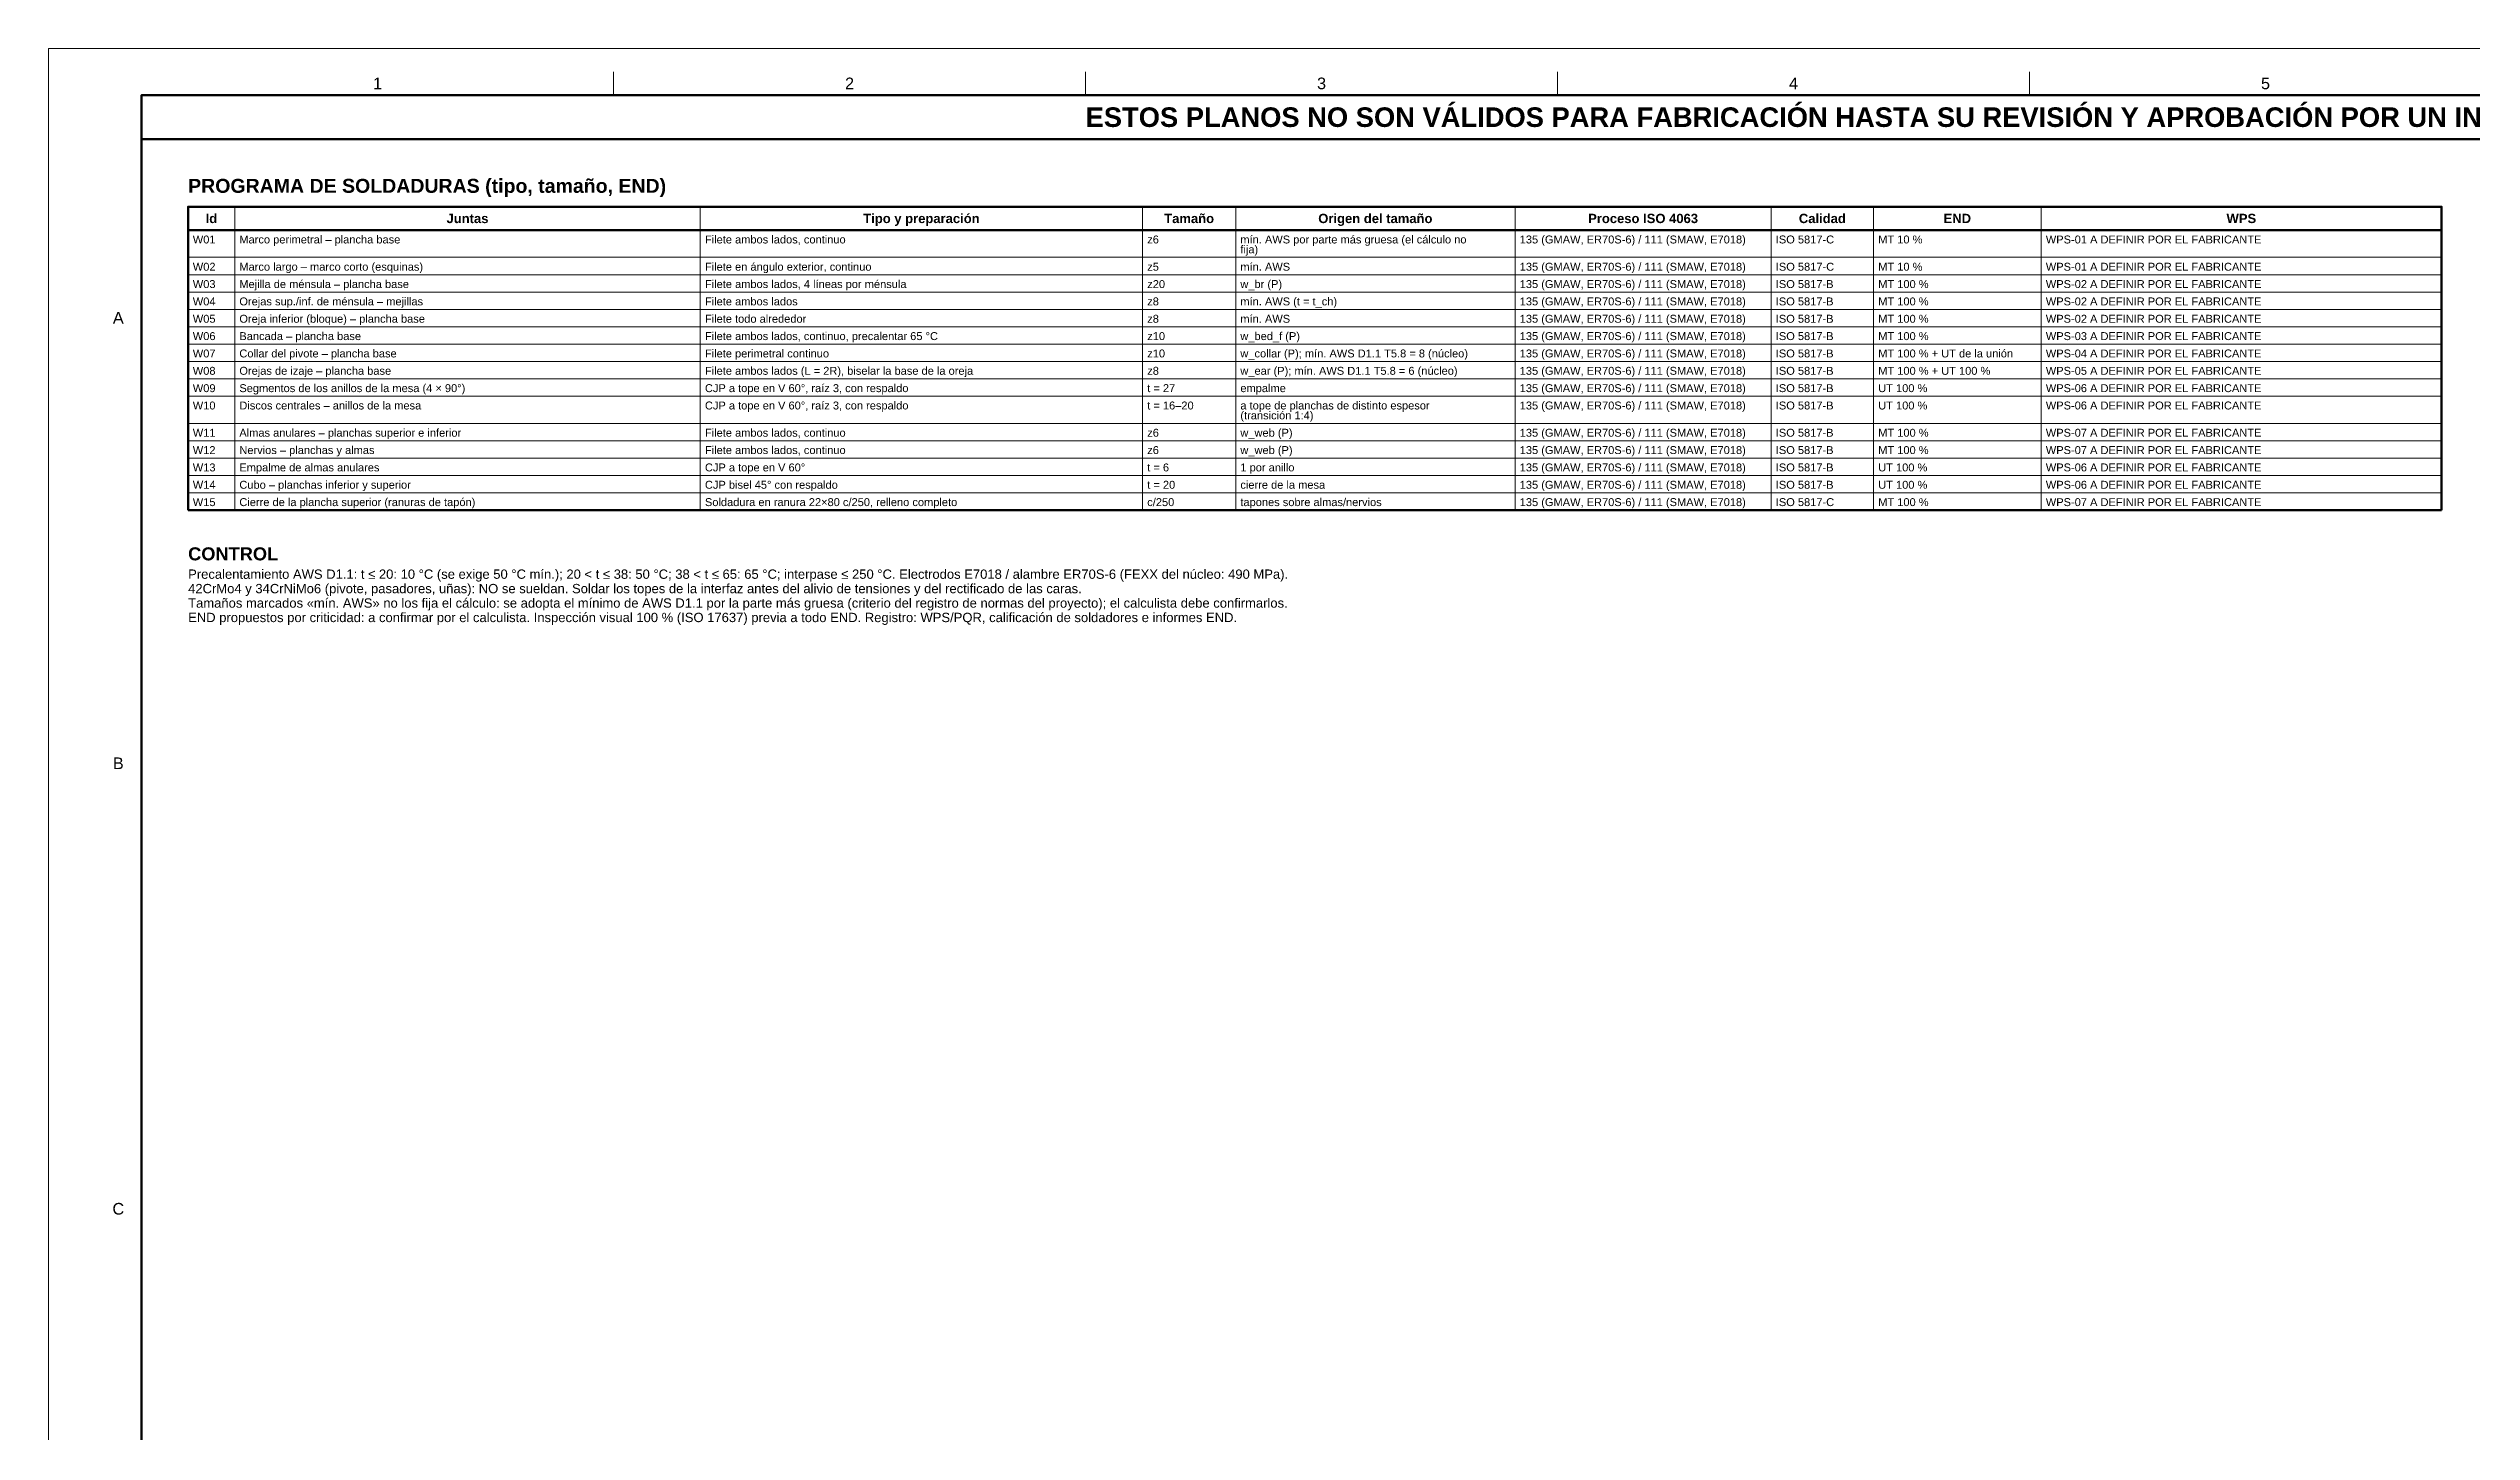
# Model space of a CAD drawing. Header units: millimetres. Extents: x 0 to 841, y 0 to 594.
# Drawn here: x 0 to 520, y 297 to 594 of the extents above; entities that cross this region are included whole.
import ezdxf
from ezdxf.enums import TextEntityAlignment as Align

# ---------------------------------------------------------------- set-up
doc = ezdxf.new("R2010")
doc.units = ezdxf.units.MM
for name, color, linetype, lineweight in [('FINA', 7, 'CONTINUOUS', 18), ('MARCO', 7, 'CONTINUOUS', 70), ('TXT', 7, 'CONTINUOUS', 25), ('VIS', 7, 'CONTINUOUS', 50)]:
    doc.layers.add(name, color=color, linetype=linetype, lineweight=lineweight)
doc.styles.add('STD', font='LiberationSans-Regular.ttf')
doc.styles.add('STDB', font='LiberationSans-Bold.ttf')

msp = doc.modelspace()

# ---------------------------------------------------------------- linework, layer by layer
at = {"layer": 'FINA'}
for p, q in [((121.375, 584), (121.375, 589)), ((222.75, 584), (222.75, 589)), ((324.125, 584), (324.125, 589)), ((425.5, 584), (425.5, 589)), ((40, 560), (40, 494.875)), ((140, 560), (140, 494.875)), ((235, 560), (235, 494.875)), ((255, 560), (255, 494.875)), ((315, 560), (315, 494.875)), ((370, 560), (370, 494.875)), ((392, 560), (392, 494.875)), ((428, 560), (428, 494.875)), ((30, 555), (514, 555)), ((30, 549.15), (514, 549.15)), ((30, 545.425), (514, 545.425)), ((30, 541.7), (514, 541.7)), ((30, 537.975), (514, 537.975)), ((30, 534.25), (514, 534.25)), ((30, 530.525), (514, 530.525)), ((30, 526.8), (514, 526.8)), ((30, 523.075), (514, 523.075)), ((30, 519.35), (514, 519.35)), ((30, 513.5), (514, 513.5)), ((30, 509.775), (514, 509.775)), ((30, 506.05), (514, 506.05)), ((30, 502.325), (514, 502.325)), ((30, 498.6), (514, 498.6))]:
    msp.add_line(p, q, dxfattribs=at)
msp.add_lwpolyline([(0, 0), (841, 0), (841, 594), (0, 594)], close=True, dxfattribs=at)
at = {"layer": 'MARCO'}
for points in [[(20, 10), (831, 10), (831, 584), (20, 584)], [(20, 574.5), (831, 574.5), (831, 584), (20, 584)]]:
    msp.add_lwpolyline(points, close=True, dxfattribs=at)
at = {"layer": 'VIS'}
for p, q in [((30, 560), (30, 494.875)), ((514, 560), (514, 494.875)), ((30, 494.875), (514, 494.875))]:
    msp.add_line(p, q, dxfattribs=at)
msp.add_lwpolyline([(30, 555), (514, 555), (514, 560), (30, 560)], close=True, dxfattribs=at)

# ---------------------------------------------------------------- texts
at = {"layer": 'TXT'}
for s, height, style, p in [('1', 2.5, 'STD', (70.688, 586.5)), ('2', 2.5, 'STD', (172.062, 586.5)), ('3', 2.5, 'STD', (273.438, 586.5)), ('4', 2.5, 'STD', (374.812, 586.5)), ('5', 2.5, 'STD', (476.188, 586.5)), ('ESTOS PLANOS NO SON VÁLIDOS PARA FABRICACIÓN HASTA SU REVISIÓN Y APROBACIÓN POR UN INGENIERO CALCULISTA HABILITADO.', 4.2, 'STDB', (425.5, 579.25)), ('Id', 2, 'STDB', (35, 557.5)), ('Juntas', 2, 'STDB', (90, 557.5)), ('Tipo y preparación', 2, 'STDB', (187.5, 557.5)), ('Tamaño', 2, 'STDB', (245, 557.5)), ('Origen del tamaño', 2, 'STDB', (285, 557.5)), ('Proceso ISO 4063', 2, 'STDB', (342.5, 557.5)), ('Calidad', 2, 'STDB', (381, 557.5)), ('END', 2, 'STDB', (410, 557.5)), ('WPS', 2, 'STDB', (471, 557.5)), ('A', 2.5, 'STD', (15, 536.167)), ('B', 2.5, 'STD', (15, 440.5)), ('C', 2.5, 'STD', (15, 344.833))]:
    msp.add_text(s, height=height, dxfattribs=dict(at, style=style)).set_placement(p, align=Align.MIDDLE_CENTER)
for s, height, style, p in [('PROGRAMA DE SOLDADURAS (tipo, tamaño, END)', 3, 'STDB', (30, 566)), ('CONTROL', 2.8, 'STDB', (30, 486.875)), ('42CrMo4 y 34CrNiMo6 (pivote, pasadores, uñas): NO se sueldan. Soldar los topes de la interfaz antes del alivio de tensiones y del rectificado de las caras.', 2, 'STD', (30, 479.015)), ('Precalentamiento AWS D1.1: t ≤ 20: 10 °C (se exige 50 °C mín.); 20 < t ≤ 38: 50 °C; 38 < t ≤ 65: 65 °C; interpase ≤ 250 °C. Electrodos E7018 / alambre ER70S-6 (FEXX del núcleo: 490 MPa).', 2, 'STD', (30, 482.115)), ('Tamaños marcados «mín. AWS» no los fija el cálculo: se adopta el mínimo de AWS D1.1 por la parte más gruesa (criterio del registro de normas del proyecto); el calculista debe confirmarlos.', 2, 'STD', (30, 475.915)), ('END propuestos por criticidad: a confirmar por el calculista. Inspección visual 100 % (ISO 17637) previa a todo END. Registro: WPS/PQR, calificación de soldadores e informes END.', 2, 'STD', (30, 472.815))]:
    msp.add_text(s, height=height, dxfattribs=dict(at, style=style)).set_placement(p, align=Align.TOP_LEFT)
at = {"layer": 'TXT', "style": 'STD'}
for s, p in [('W01', (31, 552.98)), ('Marco perimetral – plancha base', (41, 552.98)), ('Filete ambos lados, continuo', (141, 552.98)), ('z6', (236, 552.98)), ('fija)', (256, 550.855)), ('mín. AWS por parte más gruesa (el cálculo no', (256, 552.98)), ('135 (GMAW, ER70S-6) / 111 (SMAW, E7018)', (316, 552.98)), ('ISO 5817-C', (371, 552.98)), ('MT 10 %', (393, 552.98)), ('WPS-01 A DEFINIR POR EL FABRICANTE', (429, 552.98)), ('W02', (31, 547.13)), ('Marco largo – marco corto (esquinas)', (41, 547.13)), ('Filete en ángulo exterior, continuo', (141, 547.13)), ('z5', (236, 547.13)), ('mín. AWS', (256, 547.13)), ('135 (GMAW, ER70S-6) / 111 (SMAW, E7018)', (316, 547.13)), ('ISO 5817-C', (371, 547.13)), ('MT 10 %', (393, 547.13)), ('WPS-01 A DEFINIR POR EL FABRICANTE', (429, 547.13)), ('W03', (31, 543.405)), ('Mejilla de ménsula – plancha base', (41, 543.405)), ('Filete ambos lados, 4 líneas por ménsula', (141, 543.405)), ('z20', (236, 543.405)), ('w_br (P)', (256, 543.405)), ('135 (GMAW, ER70S-6) / 111 (SMAW, E7018)', (316, 543.405)), ('ISO 5817-B', (371, 543.405)), ('MT 100 %', (393, 543.405)), ('WPS-02 A DEFINIR POR EL FABRICANTE', (429, 543.405)), ('W04', (31, 539.68)), ('W05', (31, 535.955)), ('Orejas sup./inf. de ménsula – mejillas', (41, 539.68)), ('Oreja inferior (bloque) – plancha base', (41, 535.955)), ('Filete ambos lados', (141, 539.68)), ('Filete todo alrededor', (141, 535.955)), ('z8', (236, 539.68)), ('z8', (236, 535.955)), ('mín. AWS (t = t_ch)', (256, 539.68)), ('mín. AWS', (256, 535.955)), ('135 (GMAW, ER70S-6) / 111 (SMAW, E7018)', (316, 539.68)), ('135 (GMAW, ER70S-6) / 111 (SMAW, E7018)', (316, 535.955)), ('ISO 5817-B', (371, 539.68)), ('ISO 5817-B', (371, 535.955)), ('MT 100 %', (393, 539.68)), ('MT 100 %', (393, 535.955)), ('WPS-02 A DEFINIR POR EL FABRICANTE', (429, 539.68)), ('WPS-02 A DEFINIR POR EL FABRICANTE', (429, 535.955)), ('W06', (31, 532.23)), ('Bancada – plancha base', (41, 532.23)), ('Filete ambos lados, continuo, precalentar 65 °C', (141, 532.23)), ('z10', (236, 532.23)), ('w_bed_f (P)', (256, 532.23)), ('135 (GMAW, ER70S-6) / 111 (SMAW, E7018)', (316, 532.23)), ('ISO 5817-B', (371, 532.23)), ('MT 100 %', (393, 532.23)), ('WPS-03 A DEFINIR POR EL FABRICANTE', (429, 532.23)), ('W07', (31, 528.505)), ('W08', (31, 524.78)), ('Orejas de izaje – plancha base', (41, 524.78)), ('Collar del pivote – plancha base', (41, 528.505)), ('Filete perimetral continuo', (141, 528.505)), ('Filete ambos lados (L = 2R), biselar la base de la oreja', (141, 524.78)), ('z10', (236, 528.505)), ('z8', (236, 524.78)), ('w_collar (P); mín. AWS D1.1 T5.8 = 8 (núcleo)', (256, 528.505)), ('w_ear (P); mín. AWS D1.1 T5.8 = 6 (núcleo)', (256, 524.78)), ('135 (GMAW, ER70S-6) / 111 (SMAW, E7018)', (316, 528.505)), ('135 (GMAW, ER70S-6) / 111 (SMAW, E7018)', (316, 524.78)), ('ISO 5817-B', (371, 528.505)), ('ISO 5817-B', (371, 524.78)), ('MT 100 % + UT de la unión', (393, 528.505)), ('MT 100 % + UT 100 %', (393, 524.78)), ('WPS-04 A DEFINIR POR EL FABRICANTE', (429, 528.505)), ('WPS-05 A DEFINIR POR EL FABRICANTE', (429, 524.78)), ('W09', (31, 521.055)), ('Segmentos de los anillos de la mesa (4 × 90°)', (41, 521.055)), ('CJP a tope en V 60°, raíz 3, con respaldo', (141, 521.055)), ('t = 27', (236, 521.055)), ('empalme', (256, 521.055)), ('135 (GMAW, ER70S-6) / 111 (SMAW, E7018)', (316, 521.055)), ('ISO 5817-B', (371, 521.055)), ('UT 100 %', (393, 521.055)), ('WPS-06 A DEFINIR POR EL FABRICANTE', (429, 521.055)), ('W10', (31, 517.33)), ('Discos centrales – anillos de la mesa', (41, 517.33)), ('CJP a tope en V 60°, raíz 3, con respaldo', (141, 517.33)), ('t = 16–20', (236, 517.33)), ('a tope de planchas de distinto espesor', (256, 517.33)), ('(transición 1:4)', (256, 515.205)), ('135 (GMAW, ER70S-6) / 111 (SMAW, E7018)', (316, 517.33)), ('ISO 5817-B', (371, 517.33)), ('UT 100 %', (393, 517.33)), ('WPS-06 A DEFINIR POR EL FABRICANTE', (429, 517.33)), ('W11', (31, 511.48)), ('Almas anulares – planchas superior e inferior', (41, 511.48)), ('Filete ambos lados, continuo', (141, 511.48)), ('z6', (236, 511.48)), ('w_web (P)', (256, 511.48)), ('135 (GMAW, ER70S-6) / 111 (SMAW, E7018)', (316, 511.48)), ('ISO 5817-B', (371, 511.48)), ('MT 100 %', (393, 511.48)), ('WPS-07 A DEFINIR POR EL FABRICANTE', (429, 511.48)), ('W12', (31, 507.755)), ('W13', (31, 504.03)), ('Nervios – planchas y almas', (41, 507.755)), ('Empalme de almas anulares', (41, 504.03)), ('CJP a tope en V 60°', (141, 504.03)), ('Filete ambos lados, continuo', (141, 507.755)), ('t = 6', (236, 504.03)), ('z6', (236, 507.755)), ('w_web (P)', (256, 507.755)), ('1 por anillo', (256, 504.03)), ('135 (GMAW, ER70S-6) / 111 (SMAW, E7018)', (316, 507.755)), ('135 (GMAW, ER70S-6) / 111 (SMAW, E7018)', (316, 504.03)), ('ISO 5817-B', (371, 507.755)), ('ISO 5817-B', (371, 504.03)), ('UT 100 %', (393, 504.03)), ('MT 100 %', (393, 507.755)), ('WPS-07 A DEFINIR POR EL FABRICANTE', (429, 507.755)), ('WPS-06 A DEFINIR POR EL FABRICANTE', (429, 504.03)), ('W14', (31, 500.305)), ('Cubo – planchas inferior y superior', (41, 500.305)), ('CJP bisel 45° con respaldo', (141, 500.305)), ('t = 20', (236, 500.305)), ('cierre de la mesa', (256, 500.305)), ('135 (GMAW, ER70S-6) / 111 (SMAW, E7018)', (316, 500.305)), ('ISO 5817-B', (371, 500.305)), ('UT 100 %', (393, 500.305)), ('WPS-06 A DEFINIR POR EL FABRICANTE', (429, 500.305)), ('W15', (31, 496.58)), ('Cierre de la plancha superior (ranuras de tapón)', (41, 496.58)), ('Soldadura en ranura 22×80 c/250, relleno completo', (141, 496.58)), ('c/250', (236, 496.58)), ('tapones sobre almas/nervios', (256, 496.58)), ('135 (GMAW, ER70S-6) / 111 (SMAW, E7018)', (316, 496.58)), ('ISO 5817-C', (371, 496.58)), ('MT 100 %', (393, 496.58)), ('WPS-07 A DEFINIR POR EL FABRICANTE', (429, 496.58))]:
    msp.add_text(s, height=1.7, dxfattribs=at).set_placement(p, align=Align.MIDDLE_LEFT)

doc.saveas('drawing.dxf')
